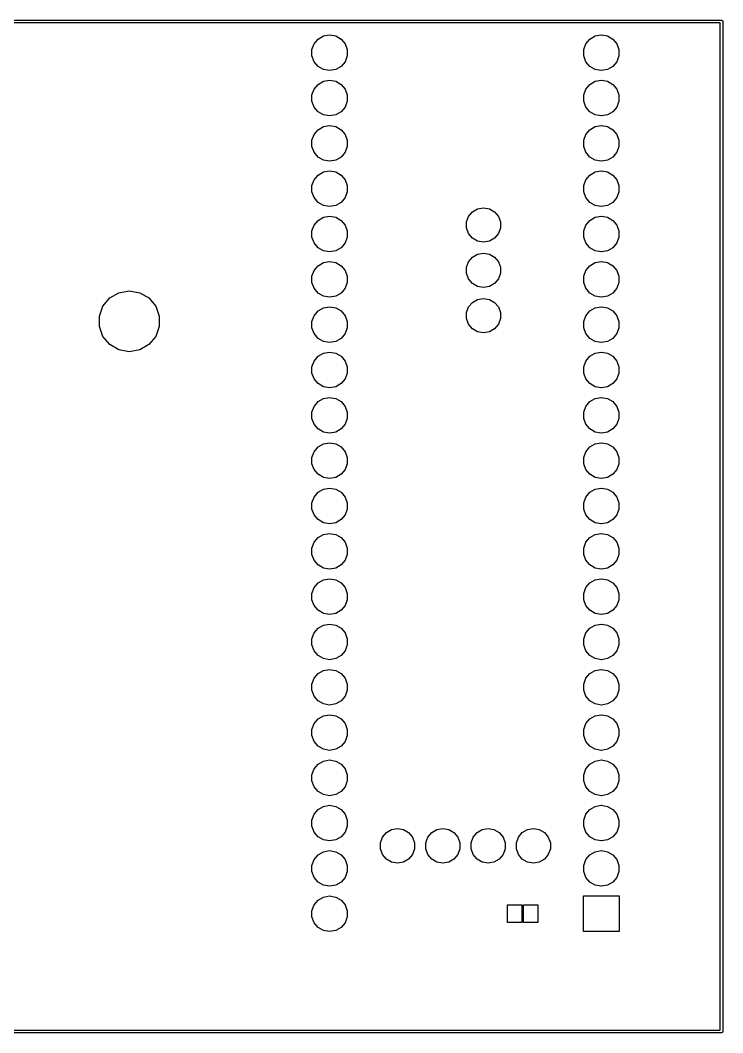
# Model space of a CAD drawing. Extents: x 70 to 225, y -126 to -70.
# Drawn here: x 185.9 to 225.3, y -126.5 to -69.7 of the extents above; entities that cross this region are included whole.
import ezdxf

# ---------------------------------------------------------------- set-up
doc = ezdxf.new("R2010")
doc.units = 0
doc.header["$MEASUREMENT"] = 0
doc.layers.add('BLACK', color=7, linetype='CONTINUOUS')

msp = doc.modelspace()

# ---------------------------------------------------------------- linework, layer by layer
at = {"layer": 'Black'}
for p, q in [((70.2, -69.725), (225.2, -69.725)), ((225.2, -69.725), (225.206, -69.7261)), ((225.206, -69.7261), (225.213, -69.7261)), ((225.213, -69.7261), (225.219, -69.7284)), ((225.219, -69.7284), (225.226, -69.7295)), ((225.226, -69.7295), (225.231, -69.7328)), ((225.231, -69.7328), (225.237, -69.735)), ((225.237, -69.735), (225.243, -69.7393)), ((225.243, -69.7393), (225.248, -69.7425)), ((225.248, -69.7425), (225.252, -69.7476)), ((225.252, -69.7476), (225.257, -69.7518)), ((225.257, -69.7518), (225.261, -69.7575)), ((225.261, -69.7575), (225.265, -69.7625)), ((225.265, -69.7625), (225.267, -69.7687)), ((225.267, -69.7687), (225.27, -69.7743)), ((225.27, -69.7743), (225.272, -69.7808)), ((225.272, -69.7808), (225.274, -69.787)), ((225.274, -69.787), (225.274, -69.7935)), ((225.274, -69.7935), (225.275, -69.8)), ((225.275, -69.8), (225.275, -126.4)), ((225.125, -69.875), (70.275, -69.875)), ((225.125, -126.325), (225.125, -69.875)), ((202.357, -71.0473), (202.58, -70.7813)), ((202.58, -70.7813), (202.881, -70.6076)), ((202.881, -70.6076), (203.223, -70.5473)), ((203.223, -70.5473), (203.23, -70.5473)), ((203.23, -70.5473), (203.572, -70.6076)), ((203.572, -70.6076), (203.873, -70.7813)), ((203.873, -70.7813), (204.096, -71.0473)), ((217.597, -71.0473), (217.82, -70.7813)), ((217.82, -70.7813), (218.121, -70.6076)), ((218.121, -70.6076), (218.463, -70.5473)), ((218.463, -70.5473), (218.47, -70.5473)), ((218.47, -70.5473), (218.812, -70.6076)), ((218.812, -70.6076), (219.113, -70.7813)), ((219.113, -70.7813), (219.336, -71.0473)), ((202.238, -71.3737), (202.357, -71.0473)), ((202.238, -71.721), (202.238, -71.3737)), ((204.096, -71.0473), (204.215, -71.3737)), ((204.215, -71.3737), (204.215, -71.721)), ((217.478, -71.3737), (217.597, -71.0473)), ((217.478, -71.721), (217.478, -71.3737)), ((219.336, -71.0473), (219.455, -71.3737)), ((219.455, -71.3737), (219.455, -71.721)), ((202.357, -72.0473), (202.238, -71.721)), ((202.58, -72.3134), (202.357, -72.0473)), ((204.096, -72.0473), (203.873, -72.3134)), ((204.215, -71.721), (204.096, -72.0473)), ((217.597, -72.0473), (217.478, -71.721)), ((217.82, -72.3134), (217.597, -72.0473)), ((219.336, -72.0473), (219.113, -72.3134)), ((219.455, -71.721), (219.336, -72.0473)), ((202.881, -72.487), (202.58, -72.3134)), ((203.223, -72.5473), (202.881, -72.487)), ((203.23, -72.5473), (203.223, -72.5473)), ((203.572, -72.487), (203.23, -72.5473)), ((203.873, -72.3134), (203.572, -72.487)), ((218.121, -72.487), (217.82, -72.3134)), ((218.463, -72.5473), (218.121, -72.487)), ((218.47, -72.5473), (218.463, -72.5473)), ((218.812, -72.487), (218.47, -72.5473)), ((219.113, -72.3134), (218.812, -72.487)), ((202.58, -73.3213), (202.881, -73.1476)), ((202.881, -73.1476), (203.223, -73.0873)), ((203.223, -73.0873), (203.23, -73.0873)), ((203.23, -73.0873), (203.572, -73.1476)), ((203.572, -73.1476), (203.873, -73.3213)), ((217.82, -73.3213), (218.121, -73.1476)), ((218.121, -73.1476), (218.463, -73.0873)), ((218.463, -73.0873), (218.47, -73.0873)), ((218.47, -73.0873), (218.812, -73.1476)), ((218.812, -73.1476), (219.113, -73.3213)), ((202.238, -73.9137), (202.357, -73.5873)), ((202.357, -73.5873), (202.58, -73.3213)), ((203.873, -73.3213), (204.096, -73.5873)), ((204.096, -73.5873), (204.215, -73.9137)), ((217.478, -73.9137), (217.597, -73.5873)), ((217.597, -73.5873), (217.82, -73.3213)), ((219.113, -73.3213), (219.336, -73.5873)), ((219.336, -73.5873), (219.455, -73.9137)), ((202.238, -74.261), (202.238, -73.9137)), ((202.357, -74.5873), (202.238, -74.261)), ((204.215, -74.261), (204.096, -74.5873)), ((204.215, -73.9137), (204.215, -74.261)), ((217.478, -74.261), (217.478, -73.9137)), ((217.597, -74.5873), (217.478, -74.261)), ((219.455, -74.261), (219.336, -74.5873)), ((219.455, -73.9137), (219.455, -74.261)), ((202.58, -74.8534), (202.357, -74.5873)), ((202.881, -75.027), (202.58, -74.8534)), ((203.873, -74.8534), (203.572, -75.027)), ((204.096, -74.5873), (203.873, -74.8534)), ((217.82, -74.8534), (217.597, -74.5873)), ((218.121, -75.027), (217.82, -74.8534)), ((219.113, -74.8534), (218.812, -75.027)), ((219.336, -74.5873), (219.113, -74.8534)), ((203.223, -75.0873), (202.881, -75.027)), ((203.23, -75.0873), (203.223, -75.0873)), ((203.572, -75.027), (203.23, -75.0873)), ((218.463, -75.0873), (218.121, -75.027)), ((218.47, -75.0873), (218.463, -75.0873)), ((218.812, -75.027), (218.47, -75.0873)), ((202.357, -76.1273), (202.58, -75.8613)), ((202.58, -75.8613), (202.881, -75.6876)), ((202.881, -75.6876), (203.223, -75.6273)), ((203.223, -75.6273), (203.23, -75.6273)), ((203.23, -75.6273), (203.572, -75.6876)), ((203.572, -75.6876), (203.873, -75.8613)), ((203.873, -75.8613), (204.096, -76.1273)), ((217.597, -76.1273), (217.82, -75.8613)), ((217.82, -75.8613), (218.121, -75.6876)), ((218.121, -75.6876), (218.463, -75.6273)), ((218.463, -75.6273), (218.47, -75.6273)), ((218.47, -75.6273), (218.812, -75.6876)), ((218.812, -75.6876), (219.113, -75.8613)), ((219.113, -75.8613), (219.336, -76.1273)), ((202.238, -76.4537), (202.357, -76.1273)), ((202.238, -76.801), (202.238, -76.4537)), ((204.096, -76.1273), (204.215, -76.4537)), ((204.215, -76.4537), (204.215, -76.801)), ((217.478, -76.4537), (217.597, -76.1273)), ((217.478, -76.801), (217.478, -76.4537)), ((219.336, -76.1273), (219.455, -76.4537)), ((219.455, -76.4537), (219.455, -76.801)), ((202.357, -77.1273), (202.238, -76.801)), ((202.58, -77.3934), (202.357, -77.1273)), ((204.096, -77.1273), (203.873, -77.3934)), ((204.215, -76.801), (204.096, -77.1273)), ((217.597, -77.1273), (217.478, -76.801)), ((217.82, -77.3934), (217.597, -77.1273)), ((219.336, -77.1273), (219.113, -77.3934)), ((219.455, -76.801), (219.336, -77.1273)), ((202.881, -77.567), (202.58, -77.3934)), ((203.223, -77.6273), (202.881, -77.567)), ((203.23, -77.6273), (203.223, -77.6273)), ((203.572, -77.567), (203.23, -77.6273)), ((203.873, -77.3934), (203.572, -77.567)), ((218.121, -77.567), (217.82, -77.3934)), ((218.463, -77.6273), (218.121, -77.567)), ((218.47, -77.6273), (218.463, -77.6273)), ((218.812, -77.567), (218.47, -77.6273)), ((219.113, -77.3934), (218.812, -77.567)), ((202.58, -78.4013), (202.881, -78.2276)), ((202.881, -78.2276), (203.223, -78.1673)), ((203.223, -78.1673), (203.23, -78.1673)), ((203.23, -78.1673), (203.572, -78.2276)), ((203.572, -78.2276), (203.873, -78.4013)), ((217.82, -78.4013), (218.121, -78.2276)), ((218.121, -78.2276), (218.463, -78.1673)), ((218.463, -78.1673), (218.47, -78.1673)), ((218.47, -78.1673), (218.812, -78.2276)), ((218.812, -78.2276), (219.113, -78.4013)), ((202.238, -78.9937), (202.357, -78.6673)), ((202.357, -78.6673), (202.58, -78.4013)), ((203.873, -78.4013), (204.096, -78.6673)), ((204.096, -78.6673), (204.215, -78.9937)), ((217.478, -78.9937), (217.597, -78.6673)), ((217.597, -78.6673), (217.82, -78.4013)), ((219.113, -78.4013), (219.336, -78.6673)), ((219.336, -78.6673), (219.455, -78.9937)), ((202.238, -79.341), (202.238, -78.9937)), ((202.357, -79.6673), (202.238, -79.341)), ((204.215, -79.341), (204.096, -79.6673)), ((204.215, -78.9937), (204.215, -79.341)), ((217.478, -79.341), (217.478, -78.9937)), ((217.597, -79.6673), (217.478, -79.341)), ((219.455, -79.341), (219.336, -79.6673)), ((219.455, -78.9937), (219.455, -79.341)), ((202.58, -79.9334), (202.357, -79.6673)), ((202.881, -80.107), (202.58, -79.9334)), ((203.873, -79.9334), (203.572, -80.107)), ((204.096, -79.6673), (203.873, -79.9334)), ((217.82, -79.9334), (217.597, -79.6673)), ((218.121, -80.107), (217.82, -79.9334)), ((219.113, -79.9334), (218.812, -80.107)), ((219.336, -79.6673), (219.113, -79.9334)), ((203.223, -80.1673), (202.881, -80.107)), ((203.23, -80.1673), (203.223, -80.1673)), ((203.572, -80.107), (203.23, -80.1673)), ((211.026, -80.7165), (211.242, -80.4596)), ((211.242, -80.4596), (211.532, -80.2919)), ((211.532, -80.2919), (211.862, -80.2337)), ((211.862, -80.2337), (212.193, -80.2919)), ((212.193, -80.2919), (212.483, -80.4596)), ((212.483, -80.4596), (212.699, -80.7165)), ((218.463, -80.1673), (218.121, -80.107)), ((218.47, -80.1673), (218.463, -80.1673)), ((218.812, -80.107), (218.47, -80.1673)), ((202.357, -81.2073), (202.58, -80.9413)), ((202.58, -80.9413), (202.881, -80.7676)), ((202.881, -80.7676), (203.223, -80.7073)), ((203.223, -80.7073), (203.23, -80.7073)), ((203.23, -80.7073), (203.572, -80.7676)), ((203.572, -80.7676), (203.873, -80.9413)), ((203.873, -80.9413), (204.096, -81.2073)), ((210.911, -81.0316), (211.026, -80.7165)), ((210.911, -81.367), (210.911, -81.0316)), ((212.699, -80.7165), (212.813, -81.0316)), ((212.813, -81.0316), (212.813, -81.367)), ((217.597, -81.2073), (217.82, -80.9413)), ((217.82, -80.9413), (218.121, -80.7676)), ((218.121, -80.7676), (218.463, -80.7073)), ((218.463, -80.7073), (218.47, -80.7073)), ((218.47, -80.7073), (218.812, -80.7676)), ((218.812, -80.7676), (219.113, -80.9413)), ((219.113, -80.9413), (219.336, -81.2073)), ((202.238, -81.5337), (202.357, -81.2073)), ((202.238, -81.881), (202.238, -81.5337)), ((204.096, -81.2073), (204.215, -81.5337)), ((204.215, -81.5337), (204.215, -81.881)), ((211.026, -81.6822), (210.911, -81.367)), ((211.242, -81.9391), (211.026, -81.6822)), ((212.699, -81.6822), (212.483, -81.9391)), ((212.813, -81.367), (212.699, -81.6822)), ((217.478, -81.5337), (217.597, -81.2073)), ((217.478, -81.881), (217.478, -81.5337)), ((219.336, -81.2073), (219.455, -81.5337)), ((219.455, -81.5337), (219.455, -81.881)), ((202.357, -82.2073), (202.238, -81.881)), ((202.58, -82.4734), (202.357, -82.2073)), ((204.096, -82.2073), (203.873, -82.4734)), ((204.215, -81.881), (204.096, -82.2073)), ((211.532, -82.1068), (211.242, -81.9391)), ((211.862, -82.165), (211.532, -82.1068)), ((212.193, -82.1068), (211.862, -82.165)), ((212.483, -81.9391), (212.193, -82.1068)), ((217.597, -82.2073), (217.478, -81.881)), ((217.82, -82.4734), (217.597, -82.2073)), ((219.336, -82.2073), (219.113, -82.4734)), ((219.455, -81.881), (219.336, -82.2073)), ((202.881, -82.647), (202.58, -82.4734)), ((203.223, -82.7073), (202.881, -82.647)), ((203.23, -82.7073), (203.223, -82.7073)), ((203.572, -82.647), (203.23, -82.7073)), ((203.873, -82.4734), (203.572, -82.647)), ((211.242, -82.9996), (211.532, -82.8319)), ((211.532, -82.8319), (211.862, -82.7737)), ((211.862, -82.7737), (212.193, -82.8319)), ((212.193, -82.8319), (212.483, -82.9996)), ((218.121, -82.647), (217.82, -82.4734)), ((218.463, -82.7073), (218.121, -82.647)), ((218.47, -82.7073), (218.463, -82.7073)), ((218.812, -82.647), (218.47, -82.7073)), ((219.113, -82.4734), (218.812, -82.647)), ((202.58, -83.4813), (202.881, -83.3076)), ((202.881, -83.3076), (203.223, -83.2473)), ((203.223, -83.2473), (203.23, -83.2473)), ((203.23, -83.2473), (203.572, -83.3076)), ((203.572, -83.3076), (203.873, -83.4813)), ((210.911, -83.5716), (211.026, -83.2565)), ((211.026, -83.2565), (211.242, -82.9996)), ((212.483, -82.9996), (212.699, -83.2565)), ((212.699, -83.2565), (212.813, -83.5716)), ((217.82, -83.4813), (218.121, -83.3076)), ((218.121, -83.3076), (218.463, -83.2473)), ((218.463, -83.2473), (218.47, -83.2473)), ((218.47, -83.2473), (218.812, -83.3076)), ((218.812, -83.3076), (219.113, -83.4813)), ((202.238, -84.0737), (202.357, -83.7473)), ((202.357, -83.7473), (202.58, -83.4813)), ((203.873, -83.4813), (204.096, -83.7473)), ((204.096, -83.7473), (204.215, -84.0737)), ((210.911, -83.907), (210.911, -83.5716)), ((211.026, -84.2222), (210.911, -83.907)), ((212.813, -83.907), (212.699, -84.2222)), ((212.813, -83.5716), (212.813, -83.907)), ((217.478, -84.0737), (217.597, -83.7473)), ((217.597, -83.7473), (217.82, -83.4813)), ((219.113, -83.4813), (219.336, -83.7473)), ((219.336, -83.7473), (219.455, -84.0737)), ((202.238, -84.421), (202.238, -84.0737)), ((202.357, -84.7473), (202.238, -84.421)), ((204.215, -84.421), (204.096, -84.7473)), ((204.215, -84.0737), (204.215, -84.421)), ((211.242, -84.4791), (211.026, -84.2222)), ((211.532, -84.6468), (211.242, -84.4791)), ((212.483, -84.4791), (212.193, -84.6468)), ((212.699, -84.2222), (212.483, -84.4791)), ((217.478, -84.421), (217.478, -84.0737)), ((217.597, -84.7473), (217.478, -84.421)), ((219.455, -84.421), (219.336, -84.7473)), ((219.455, -84.0737), (219.455, -84.421)), ((190.903, -85.2927), (191.416, -84.9964)), ((191.416, -84.9964), (192, -84.8935)), ((192, -84.8935), (192.584, -84.9964)), ((192.584, -84.9964), (193.097, -85.2927)), ((202.58, -85.0134), (202.357, -84.7473)), ((202.881, -85.187), (202.58, -85.0134)), ((203.873, -85.0134), (203.572, -85.187)), ((204.096, -84.7473), (203.873, -85.0134)), ((211.862, -84.705), (211.532, -84.6468)), ((212.193, -84.6468), (211.862, -84.705)), ((217.82, -85.0134), (217.597, -84.7473)), ((218.121, -85.187), (217.82, -85.0134)), ((219.113, -85.0134), (218.812, -85.187)), ((219.336, -84.7473), (219.113, -85.0134)), ((190.522, -85.7468), (190.903, -85.2927)), ((193.097, -85.2927), (193.478, -85.7468)), ((203.223, -85.2473), (202.881, -85.187)), ((203.23, -85.2473), (203.223, -85.2473)), ((203.572, -85.187), (203.23, -85.2473)), ((211.026, -85.7965), (211.242, -85.5396)), ((211.242, -85.5396), (211.532, -85.3719)), ((211.532, -85.3719), (211.862, -85.3137)), ((211.862, -85.3137), (212.193, -85.3719)), ((212.193, -85.3719), (212.483, -85.5396)), ((212.483, -85.5396), (212.699, -85.7965)), ((218.463, -85.2473), (218.121, -85.187)), ((218.47, -85.2473), (218.463, -85.2473)), ((218.812, -85.187), (218.47, -85.2473)), ((190.319, -86.3037), (190.522, -85.7468)), ((193.478, -85.7468), (193.681, -86.3037)), ((202.357, -86.2873), (202.58, -86.0213)), ((202.58, -86.0213), (202.881, -85.8476)), ((202.881, -85.8476), (203.223, -85.7873)), ((203.223, -85.7873), (203.23, -85.7873)), ((203.23, -85.7873), (203.572, -85.8476)), ((203.572, -85.8476), (203.873, -86.0213)), ((203.873, -86.0213), (204.096, -86.2873)), ((210.911, -86.1116), (211.026, -85.7965)), ((210.911, -86.447), (210.911, -86.1116)), ((212.699, -85.7965), (212.813, -86.1116)), ((212.813, -86.1116), (212.813, -86.447)), ((217.597, -86.2873), (217.82, -86.0213)), ((217.82, -86.0213), (218.121, -85.8476)), ((218.121, -85.8476), (218.463, -85.7873)), ((218.463, -85.7873), (218.47, -85.7873)), ((218.47, -85.7873), (218.812, -85.8476)), ((218.812, -85.8476), (219.113, -86.0213)), ((219.113, -86.0213), (219.336, -86.2873)), ((190.319, -86.8963), (190.319, -86.3037)), ((193.681, -86.3037), (193.681, -86.8963)), ((202.238, -86.6137), (202.357, -86.2873)), ((202.238, -86.961), (202.238, -86.6137)), ((204.096, -86.2873), (204.215, -86.6137)), ((204.215, -86.6137), (204.215, -86.961)), ((211.026, -86.7622), (210.911, -86.447)), ((211.242, -87.0191), (211.026, -86.7622)), ((212.699, -86.7622), (212.483, -87.0191)), ((212.813, -86.447), (212.699, -86.7622)), ((217.478, -86.6137), (217.597, -86.2873)), ((217.478, -86.961), (217.478, -86.6137)), ((219.336, -86.2873), (219.455, -86.6137)), ((219.455, -86.6137), (219.455, -86.961)), ((190.522, -87.4532), (190.319, -86.8963)), ((193.681, -86.8963), (193.478, -87.4532)), ((202.357, -87.2873), (202.238, -86.961)), ((202.58, -87.5534), (202.357, -87.2873)), ((204.096, -87.2873), (203.873, -87.5534)), ((204.215, -86.961), (204.096, -87.2873)), ((211.532, -87.1868), (211.242, -87.0191)), ((211.862, -87.245), (211.532, -87.1868)), ((212.193, -87.1868), (211.862, -87.245)), ((212.483, -87.0191), (212.193, -87.1868)), ((217.597, -87.2873), (217.478, -86.961)), ((217.82, -87.5534), (217.597, -87.2873)), ((219.336, -87.2873), (219.113, -87.5534)), ((219.455, -86.961), (219.336, -87.2873)), ((190.903, -87.9072), (190.522, -87.4532)), ((191.416, -88.2036), (190.903, -87.9072)), ((193.097, -87.9072), (192.584, -88.2036)), ((193.478, -87.4532), (193.097, -87.9072)), ((202.881, -87.727), (202.58, -87.5534)), ((203.223, -87.7873), (202.881, -87.727)), ((203.23, -87.7873), (203.223, -87.7873)), ((203.572, -87.727), (203.23, -87.7873)), ((203.873, -87.5534), (203.572, -87.727)), ((218.121, -87.727), (217.82, -87.5534)), ((218.463, -87.7873), (218.121, -87.727)), ((218.47, -87.7873), (218.463, -87.7873)), ((218.812, -87.727), (218.47, -87.7873)), ((219.113, -87.5534), (218.812, -87.727)), ((192, -88.3065), (191.416, -88.2036)), ((192.584, -88.2036), (192, -88.3065)), ((202.58, -88.5613), (202.881, -88.3876)), ((202.881, -88.3876), (203.223, -88.3273)), ((203.223, -88.3273), (203.23, -88.3273)), ((203.23, -88.3273), (203.572, -88.3876)), ((203.572, -88.3876), (203.873, -88.5613)), ((217.82, -88.5613), (218.121, -88.3876)), ((218.121, -88.3876), (218.463, -88.3273)), ((218.463, -88.3273), (218.47, -88.3273)), ((218.47, -88.3273), (218.812, -88.3876)), ((218.812, -88.3876), (219.113, -88.5613)), ((202.238, -89.1537), (202.357, -88.8273)), ((202.357, -88.8273), (202.58, -88.5613)), ((203.873, -88.5613), (204.096, -88.8273)), ((204.096, -88.8273), (204.215, -89.1537)), ((217.478, -89.1537), (217.597, -88.8273)), ((217.597, -88.8273), (217.82, -88.5613)), ((219.113, -88.5613), (219.336, -88.8273)), ((219.336, -88.8273), (219.455, -89.1537)), ((202.238, -89.501), (202.238, -89.1537)), ((202.357, -89.8273), (202.238, -89.501)), ((204.215, -89.501), (204.096, -89.8273)), ((204.215, -89.1537), (204.215, -89.501)), ((217.478, -89.501), (217.478, -89.1537)), ((217.597, -89.8273), (217.478, -89.501)), ((219.455, -89.501), (219.336, -89.8273)), ((219.455, -89.1537), (219.455, -89.501)), ((202.58, -90.0934), (202.357, -89.8273)), ((202.881, -90.267), (202.58, -90.0934)), ((203.873, -90.0934), (203.572, -90.267)), ((204.096, -89.8273), (203.873, -90.0934)), ((217.82, -90.0934), (217.597, -89.8273)), ((218.121, -90.267), (217.82, -90.0934)), ((219.113, -90.0934), (218.812, -90.267)), ((219.336, -89.8273), (219.113, -90.0934)), ((203.223, -90.3273), (202.881, -90.267)), ((203.23, -90.3273), (203.223, -90.3273)), ((203.572, -90.267), (203.23, -90.3273)), ((218.463, -90.3273), (218.121, -90.267)), ((218.47, -90.3273), (218.463, -90.3273)), ((218.812, -90.267), (218.47, -90.3273)), ((202.238, -91.6937), (202.357, -91.3673)), ((202.357, -91.3673), (202.58, -91.1013)), ((202.58, -91.1013), (202.881, -90.9276)), ((202.881, -90.9276), (203.223, -90.8673)), ((203.223, -90.8673), (203.23, -90.8673)), ((203.23, -90.8673), (203.572, -90.9276)), ((203.572, -90.9276), (203.873, -91.1013)), ((203.873, -91.1013), (204.096, -91.3673)), ((204.096, -91.3673), (204.215, -91.6937)), ((217.478, -91.6937), (217.597, -91.3673)), ((217.597, -91.3673), (217.82, -91.1013)), ((217.82, -91.1013), (218.121, -90.9276)), ((218.121, -90.9276), (218.463, -90.8673)), ((218.463, -90.8673), (218.47, -90.8673)), ((218.47, -90.8673), (218.812, -90.9276)), ((218.812, -90.9276), (219.113, -91.1013)), ((219.113, -91.1013), (219.336, -91.3673)), ((219.336, -91.3673), (219.455, -91.6937)), ((202.238, -92.041), (202.238, -91.6937)), ((204.215, -91.6937), (204.215, -92.041)), ((217.478, -92.041), (217.478, -91.6937)), ((219.455, -91.6937), (219.455, -92.041)), ((202.357, -92.3673), (202.238, -92.041)), ((202.58, -92.6334), (202.357, -92.3673)), ((204.096, -92.3673), (203.873, -92.6334)), ((204.215, -92.041), (204.096, -92.3673)), ((217.597, -92.3673), (217.478, -92.041)), ((217.82, -92.6334), (217.597, -92.3673)), ((219.336, -92.3673), (219.113, -92.6334)), ((219.455, -92.041), (219.336, -92.3673)), ((202.881, -92.807), (202.58, -92.6334)), ((203.223, -92.8673), (202.881, -92.807)), ((203.23, -92.8673), (203.223, -92.8673)), ((203.572, -92.807), (203.23, -92.8673)), ((203.873, -92.6334), (203.572, -92.807)), ((218.121, -92.807), (217.82, -92.6334)), ((218.463, -92.8673), (218.121, -92.807)), ((218.47, -92.8673), (218.463, -92.8673)), ((218.812, -92.807), (218.47, -92.8673)), ((219.113, -92.6334), (218.812, -92.807)), ((202.58, -93.6413), (202.881, -93.4676)), ((202.881, -93.4676), (203.223, -93.4073)), ((203.223, -93.4073), (203.23, -93.4073)), ((203.23, -93.4073), (203.572, -93.4676)), ((203.572, -93.4676), (203.873, -93.6413)), ((217.82, -93.6413), (218.121, -93.4676)), ((218.121, -93.4676), (218.463, -93.4073)), ((218.463, -93.4073), (218.47, -93.4073)), ((218.47, -93.4073), (218.812, -93.4676)), ((218.812, -93.4676), (219.113, -93.6413)), ((202.238, -94.2337), (202.357, -93.9073)), ((202.357, -93.9073), (202.58, -93.6413)), ((203.873, -93.6413), (204.096, -93.9073)), ((204.096, -93.9073), (204.215, -94.2337)), ((217.478, -94.2337), (217.597, -93.9073)), ((217.597, -93.9073), (217.82, -93.6413)), ((219.113, -93.6413), (219.336, -93.9073)), ((219.336, -93.9073), (219.455, -94.2337)), ((202.238, -94.581), (202.238, -94.2337)), ((202.357, -94.9073), (202.238, -94.581)), ((204.215, -94.581), (204.096, -94.9073)), ((204.215, -94.2337), (204.215, -94.581)), ((217.478, -94.581), (217.478, -94.2337)), ((217.597, -94.9073), (217.478, -94.581)), ((219.455, -94.581), (219.336, -94.9073)), ((219.455, -94.2337), (219.455, -94.581)), ((202.58, -95.1734), (202.357, -94.9073)), ((202.881, -95.347), (202.58, -95.1734)), ((203.873, -95.1734), (203.572, -95.347)), ((204.096, -94.9073), (203.873, -95.1734)), ((217.82, -95.1734), (217.597, -94.9073)), ((218.121, -95.347), (217.82, -95.1734)), ((219.113, -95.1734), (218.812, -95.347)), ((219.336, -94.9073), (219.113, -95.1734)), ((203.223, -95.4073), (202.881, -95.347)), ((203.23, -95.4073), (203.223, -95.4073)), ((203.572, -95.347), (203.23, -95.4073)), ((218.463, -95.4073), (218.121, -95.347)), ((218.47, -95.4073), (218.463, -95.4073)), ((218.812, -95.347), (218.47, -95.4073)), ((202.238, -96.7737), (202.357, -96.4473)), ((202.357, -96.4473), (202.58, -96.1813)), ((202.58, -96.1813), (202.881, -96.0076)), ((202.881, -96.0076), (203.223, -95.9473)), ((203.223, -95.9473), (203.23, -95.9473)), ((203.23, -95.9473), (203.572, -96.0076)), ((203.572, -96.0076), (203.873, -96.1813)), ((203.873, -96.1813), (204.096, -96.4473)), ((204.096, -96.4473), (204.215, -96.7737)), ((217.478, -96.7737), (217.597, -96.4473)), ((217.597, -96.4473), (217.82, -96.1813)), ((217.82, -96.1813), (218.121, -96.0076)), ((218.121, -96.0076), (218.463, -95.9473)), ((218.463, -95.9473), (218.47, -95.9473)), ((218.47, -95.9473), (218.812, -96.0076)), ((218.812, -96.0076), (219.113, -96.1813)), ((219.113, -96.1813), (219.336, -96.4473)), ((219.336, -96.4473), (219.455, -96.7737)), ((202.238, -97.121), (202.238, -96.7737)), ((204.215, -96.7737), (204.215, -97.121)), ((217.478, -97.121), (217.478, -96.7737)), ((219.455, -96.7737), (219.455, -97.121)), ((202.357, -97.4473), (202.238, -97.121)), ((202.58, -97.7134), (202.357, -97.4473)), ((204.096, -97.4473), (203.873, -97.7134)), ((204.215, -97.121), (204.096, -97.4473)), ((217.597, -97.4473), (217.478, -97.121)), ((217.82, -97.7134), (217.597, -97.4473)), ((219.336, -97.4473), (219.113, -97.7134)), ((219.455, -97.121), (219.336, -97.4473)), ((202.881, -97.887), (202.58, -97.7134)), ((203.223, -97.9473), (202.881, -97.887)), ((203.23, -97.9473), (203.223, -97.9473)), ((203.572, -97.887), (203.23, -97.9473)), ((203.873, -97.7134), (203.572, -97.887)), ((218.121, -97.887), (217.82, -97.7134)), ((218.463, -97.9473), (218.121, -97.887)), ((218.47, -97.9473), (218.463, -97.9473)), ((218.812, -97.887), (218.47, -97.9473)), ((219.113, -97.7134), (218.812, -97.887)), ((202.357, -98.9873), (202.58, -98.7213)), ((202.58, -98.7213), (202.881, -98.5476)), ((202.881, -98.5476), (203.223, -98.4873)), ((203.223, -98.4873), (203.23, -98.4873)), ((203.23, -98.4873), (203.572, -98.5476)), ((203.572, -98.5476), (203.873, -98.7213)), ((203.873, -98.7213), (204.096, -98.9873)), ((217.597, -98.9873), (217.82, -98.7213)), ((217.82, -98.7213), (218.121, -98.5476)), ((218.121, -98.5476), (218.463, -98.4873)), ((218.463, -98.4873), (218.47, -98.4873)), ((218.47, -98.4873), (218.812, -98.5476)), ((218.812, -98.5476), (219.113, -98.7213)), ((219.113, -98.7213), (219.336, -98.9873)), ((202.238, -99.3137), (202.357, -98.9873)), ((204.096, -98.9873), (204.215, -99.3137)), ((217.478, -99.3137), (217.597, -98.9873)), ((219.336, -98.9873), (219.455, -99.3137)), ((202.238, -99.661), (202.238, -99.3137)), ((202.357, -99.9873), (202.238, -99.661)), ((204.215, -99.661), (204.096, -99.9873)), ((204.215, -99.3137), (204.215, -99.661)), ((217.478, -99.661), (217.478, -99.3137)), ((217.597, -99.9873), (217.478, -99.661)), ((219.455, -99.661), (219.336, -99.9873)), ((219.455, -99.3137), (219.455, -99.661)), ((202.58, -100.253), (202.357, -99.9873)), ((202.881, -100.427), (202.58, -100.253)), ((203.223, -100.487), (202.881, -100.427)), ((203.572, -100.427), (203.23, -100.487)), ((203.873, -100.253), (203.572, -100.427)), ((204.096, -99.9873), (203.873, -100.253)), ((217.82, -100.253), (217.597, -99.9873)), ((218.121, -100.427), (217.82, -100.253)), ((218.463, -100.487), (218.121, -100.427)), ((218.812, -100.427), (218.47, -100.487)), ((219.113, -100.253), (218.812, -100.427)), ((219.336, -99.9873), (219.113, -100.253)), ((203.23, -100.487), (203.223, -100.487)), ((218.47, -100.487), (218.463, -100.487)), ((202.238, -101.854), (202.357, -101.527)), ((202.357, -101.527), (202.58, -101.261)), ((202.58, -101.261), (202.881, -101.088)), ((202.881, -101.088), (203.223, -101.027)), ((203.223, -101.027), (203.23, -101.027)), ((203.23, -101.027), (203.572, -101.088)), ((203.572, -101.088), (203.873, -101.261)), ((203.873, -101.261), (204.096, -101.527)), ((204.096, -101.527), (204.215, -101.854)), ((217.478, -101.854), (217.597, -101.527)), ((217.597, -101.527), (217.82, -101.261)), ((217.82, -101.261), (218.121, -101.088)), ((218.121, -101.088), (218.463, -101.027)), ((218.463, -101.027), (218.47, -101.027)), ((218.47, -101.027), (218.812, -101.088)), ((218.812, -101.088), (219.113, -101.261)), ((219.113, -101.261), (219.336, -101.527)), ((219.336, -101.527), (219.455, -101.854)), ((202.238, -102.201), (202.238, -101.854)), ((204.215, -101.854), (204.215, -102.201)), ((217.478, -102.201), (217.478, -101.854)), ((219.455, -101.854), (219.455, -102.201)), ((202.357, -102.527), (202.238, -102.201)), ((202.58, -102.793), (202.357, -102.527)), ((204.096, -102.527), (203.873, -102.793)), ((204.215, -102.201), (204.096, -102.527)), ((217.597, -102.527), (217.478, -102.201)), ((217.82, -102.793), (217.597, -102.527)), ((219.336, -102.527), (219.113, -102.793)), ((219.455, -102.201), (219.336, -102.527)), ((202.881, -102.967), (202.58, -102.793)), ((203.223, -103.027), (202.881, -102.967)), ((203.23, -103.027), (203.223, -103.027)), ((203.572, -102.967), (203.23, -103.027)), ((203.873, -102.793), (203.572, -102.967)), ((218.121, -102.967), (217.82, -102.793)), ((218.463, -103.027), (218.121, -102.967)), ((218.47, -103.027), (218.463, -103.027)), ((218.812, -102.967), (218.47, -103.027)), ((219.113, -102.793), (218.812, -102.967)), ((202.357, -104.067), (202.58, -103.801)), ((202.58, -103.801), (202.881, -103.628)), ((202.881, -103.628), (203.223, -103.567)), ((203.223, -103.567), (203.23, -103.567)), ((203.23, -103.567), (203.572, -103.628)), ((203.572, -103.628), (203.873, -103.801)), ((203.873, -103.801), (204.096, -104.067)), ((217.597, -104.067), (217.82, -103.801)), ((217.82, -103.801), (218.121, -103.628)), ((218.121, -103.628), (218.463, -103.567)), ((218.463, -103.567), (218.47, -103.567)), ((218.47, -103.567), (218.812, -103.628)), ((218.812, -103.628), (219.113, -103.801)), ((219.113, -103.801), (219.336, -104.067)), ((202.238, -104.394), (202.357, -104.067)), ((202.238, -104.741), (202.238, -104.394)), ((204.096, -104.067), (204.215, -104.394)), ((204.215, -104.394), (204.215, -104.741)), ((217.478, -104.394), (217.597, -104.067)), ((217.478, -104.741), (217.478, -104.394)), ((219.336, -104.067), (219.455, -104.394)), ((219.455, -104.394), (219.455, -104.741)), ((202.357, -105.067), (202.238, -104.741)), ((204.215, -104.741), (204.096, -105.067)), ((217.597, -105.067), (217.478, -104.741)), ((219.455, -104.741), (219.336, -105.067)), ((202.58, -105.333), (202.357, -105.067)), ((202.881, -105.507), (202.58, -105.333)), ((203.223, -105.567), (202.881, -105.507)), ((203.572, -105.507), (203.23, -105.567)), ((203.873, -105.333), (203.572, -105.507)), ((204.096, -105.067), (203.873, -105.333)), ((217.82, -105.333), (217.597, -105.067)), ((218.121, -105.507), (217.82, -105.333)), ((218.463, -105.567), (218.121, -105.507)), ((218.812, -105.507), (218.47, -105.567)), ((219.113, -105.333), (218.812, -105.507)), ((219.336, -105.067), (219.113, -105.333)), ((202.881, -106.168), (203.223, -106.107)), ((203.23, -105.567), (203.223, -105.567)), ((203.223, -106.107), (203.23, -106.107)), ((203.23, -106.107), (203.572, -106.168)), ((218.121, -106.168), (218.463, -106.107)), ((218.47, -105.567), (218.463, -105.567)), ((218.463, -106.107), (218.47, -106.107)), ((218.47, -106.107), (218.812, -106.168)), ((202.238, -106.934), (202.357, -106.607)), ((202.357, -106.607), (202.58, -106.341)), ((202.58, -106.341), (202.881, -106.168)), ((203.572, -106.168), (203.873, -106.341)), ((203.873, -106.341), (204.096, -106.607)), ((204.096, -106.607), (204.215, -106.934)), ((217.478, -106.934), (217.597, -106.607)), ((217.597, -106.607), (217.82, -106.341)), ((217.82, -106.341), (218.121, -106.168)), ((218.812, -106.168), (219.113, -106.341)), ((219.113, -106.341), (219.336, -106.607)), ((219.336, -106.607), (219.455, -106.934)), ((202.238, -107.281), (202.238, -106.934)), ((204.215, -106.934), (204.215, -107.281)), ((217.478, -107.281), (217.478, -106.934)), ((219.455, -106.934), (219.455, -107.281)), ((202.357, -107.607), (202.238, -107.281)), ((202.58, -107.873), (202.357, -107.607)), ((204.096, -107.607), (203.873, -107.873)), ((204.215, -107.281), (204.096, -107.607)), ((217.597, -107.607), (217.478, -107.281)), ((217.82, -107.873), (217.597, -107.607)), ((219.336, -107.607), (219.113, -107.873)), ((219.455, -107.281), (219.336, -107.607)), ((202.881, -108.047), (202.58, -107.873)), ((203.223, -108.107), (202.881, -108.047)), ((203.23, -108.107), (203.223, -108.107)), ((203.572, -108.047), (203.23, -108.107)), ((203.873, -107.873), (203.572, -108.047)), ((218.121, -108.047), (217.82, -107.873)), ((218.463, -108.107), (218.121, -108.047)), ((218.47, -108.107), (218.463, -108.107)), ((218.812, -108.047), (218.47, -108.107)), ((219.113, -107.873), (218.812, -108.047)), ((202.357, -109.147), (202.58, -108.881)), ((202.58, -108.881), (202.881, -108.708)), ((202.881, -108.708), (203.223, -108.647)), ((203.223, -108.647), (203.23, -108.647)), ((203.23, -108.647), (203.572, -108.708)), ((203.572, -108.708), (203.873, -108.881)), ((203.873, -108.881), (204.096, -109.147)), ((217.597, -109.147), (217.82, -108.881)), ((217.82, -108.881), (218.121, -108.708)), ((218.121, -108.708), (218.463, -108.647)), ((218.463, -108.647), (218.47, -108.647)), ((218.47, -108.647), (218.812, -108.708)), ((218.812, -108.708), (219.113, -108.881)), ((219.113, -108.881), (219.336, -109.147)), ((202.238, -109.474), (202.357, -109.147)), ((202.238, -109.821), (202.238, -109.474)), ((204.096, -109.147), (204.215, -109.474)), ((204.215, -109.474), (204.215, -109.821)), ((217.478, -109.474), (217.597, -109.147)), ((217.478, -109.821), (217.478, -109.474)), ((219.336, -109.147), (219.455, -109.474)), ((219.455, -109.474), (219.455, -109.821)), ((202.357, -110.147), (202.238, -109.821)), ((204.215, -109.821), (204.096, -110.147)), ((217.597, -110.147), (217.478, -109.821)), ((219.455, -109.821), (219.336, -110.147)), ((202.58, -110.413), (202.357, -110.147)), ((202.881, -110.587), (202.58, -110.413)), ((203.223, -110.647), (202.881, -110.587)), ((203.23, -110.647), (203.223, -110.647)), ((203.572, -110.587), (203.23, -110.647)), ((203.873, -110.413), (203.572, -110.587)), ((204.096, -110.147), (203.873, -110.413)), ((217.82, -110.413), (217.597, -110.147)), ((218.121, -110.587), (217.82, -110.413)), ((218.463, -110.647), (218.121, -110.587)), ((218.47, -110.647), (218.463, -110.647)), ((218.812, -110.587), (218.47, -110.647)), ((219.113, -110.413), (218.812, -110.587)), ((219.336, -110.147), (219.113, -110.413)), ((202.881, -111.248), (203.223, -111.187)), ((203.223, -111.187), (203.23, -111.187)), ((203.23, -111.187), (203.572, -111.248)), ((218.121, -111.248), (218.463, -111.187)), ((218.463, -111.187), (218.47, -111.187)), ((218.47, -111.187), (218.812, -111.248)), ((202.238, -112.014), (202.357, -111.687)), ((202.357, -111.687), (202.58, -111.421)), ((202.58, -111.421), (202.881, -111.248)), ((203.572, -111.248), (203.873, -111.421)), ((203.873, -111.421), (204.096, -111.687)), ((204.096, -111.687), (204.215, -112.014)), ((217.478, -112.014), (217.597, -111.687)), ((217.597, -111.687), (217.82, -111.421)), ((217.82, -111.421), (218.121, -111.248)), ((218.812, -111.248), (219.113, -111.421)), ((219.113, -111.421), (219.336, -111.687)), ((219.336, -111.687), (219.455, -112.014)), ((202.238, -112.361), (202.238, -112.014)), ((202.357, -112.687), (202.238, -112.361)), ((204.215, -112.361), (204.096, -112.687)), ((204.215, -112.014), (204.215, -112.361)), ((217.478, -112.361), (217.478, -112.014)), ((217.597, -112.687), (217.478, -112.361)), ((219.455, -112.361), (219.336, -112.687)), ((219.455, -112.014), (219.455, -112.361)), ((202.58, -112.953), (202.357, -112.687)), ((204.096, -112.687), (203.873, -112.953)), ((217.82, -112.953), (217.597, -112.687)), ((219.336, -112.687), (219.113, -112.953)), ((202.881, -113.127), (202.58, -112.953)), ((203.223, -113.187), (202.881, -113.127)), ((203.23, -113.187), (203.223, -113.187)), ((203.572, -113.127), (203.23, -113.187)), ((203.873, -112.953), (203.572, -113.127)), ((218.121, -113.127), (217.82, -112.953)), ((218.463, -113.187), (218.121, -113.127)), ((218.47, -113.187), (218.463, -113.187)), ((218.812, -113.127), (218.47, -113.187)), ((219.113, -112.953), (218.812, -113.127)), ((202.357, -114.227), (202.58, -113.961)), ((202.58, -113.961), (202.881, -113.788)), ((202.881, -113.788), (203.223, -113.727)), ((203.223, -113.727), (203.23, -113.727)), ((203.23, -113.727), (203.572, -113.788)), ((203.572, -113.788), (203.873, -113.961)), ((203.873, -113.961), (204.096, -114.227)), ((217.597, -114.227), (217.82, -113.961)), ((217.82, -113.961), (218.121, -113.788)), ((218.121, -113.788), (218.463, -113.727)), ((218.463, -113.727), (218.47, -113.727)), ((218.47, -113.727), (218.812, -113.788)), ((218.812, -113.788), (219.113, -113.961)), ((219.113, -113.961), (219.336, -114.227)), ((202.238, -114.554), (202.357, -114.227)), ((202.238, -114.901), (202.238, -114.554)), ((204.096, -114.227), (204.215, -114.554)), ((204.215, -114.554), (204.215, -114.901)), ((217.478, -114.554), (217.597, -114.227)), ((217.478, -114.901), (217.478, -114.554)), ((219.336, -114.227), (219.455, -114.554)), ((219.455, -114.554), (219.455, -114.901)), ((202.357, -115.227), (202.238, -114.901)), ((204.215, -114.901), (204.096, -115.227)), ((206.416, -115.258), (206.706, -115.09)), ((206.706, -115.09), (207.036, -115.032)), ((207.036, -115.032), (207.367, -115.09)), ((207.367, -115.09), (207.657, -115.258)), ((208.956, -115.258), (209.246, -115.09)), ((209.246, -115.09), (209.576, -115.032)), ((209.576, -115.032), (209.907, -115.09)), ((209.907, -115.09), (210.197, -115.258)), ((211.496, -115.258), (211.786, -115.09)), ((211.786, -115.09), (212.116, -115.032)), ((212.116, -115.032), (212.447, -115.09)), ((212.447, -115.09), (212.737, -115.258)), ((214.036, -115.258), (214.326, -115.09)), ((214.326, -115.09), (214.656, -115.032)), ((214.656, -115.032), (214.987, -115.09)), ((214.987, -115.09), (215.277, -115.258)), ((217.597, -115.227), (217.478, -114.901)), ((219.455, -114.901), (219.336, -115.227)), ((202.58, -115.493), (202.357, -115.227)), ((202.881, -115.667), (202.58, -115.493)), ((203.223, -115.727), (202.881, -115.667)), ((203.23, -115.727), (203.223, -115.727)), ((203.572, -115.667), (203.23, -115.727)), ((203.873, -115.493), (203.572, -115.667)), ((204.096, -115.227), (203.873, -115.493)), ((206.085, -115.83), (206.2, -115.514)), ((206.2, -115.514), (206.416, -115.258)), ((207.657, -115.258), (207.873, -115.514)), ((207.873, -115.514), (207.987, -115.83)), ((208.625, -115.83), (208.74, -115.514)), ((208.74, -115.514), (208.956, -115.258)), ((210.197, -115.258), (210.413, -115.514)), ((210.413, -115.514), (210.527, -115.83)), ((211.165, -115.83), (211.28, -115.514)), ((211.28, -115.514), (211.496, -115.258)), ((212.737, -115.258), (212.953, -115.514)), ((212.953, -115.514), (213.067, -115.83)), ((213.705, -115.83), (213.82, -115.514)), ((213.82, -115.514), (214.036, -115.258)), ((215.277, -115.258), (215.493, -115.514)), ((215.493, -115.514), (215.607, -115.83)), ((217.82, -115.493), (217.597, -115.227)), ((218.121, -115.667), (217.82, -115.493)), ((218.463, -115.727), (218.121, -115.667)), ((218.47, -115.727), (218.463, -115.727)), ((218.812, -115.667), (218.47, -115.727)), ((219.113, -115.493), (218.812, -115.667)), ((219.336, -115.227), (219.113, -115.493)), ((202.58, -116.501), (202.881, -116.328)), ((202.881, -116.328), (203.223, -116.267)), ((203.223, -116.267), (203.23, -116.267)), ((203.23, -116.267), (203.572, -116.328)), ((203.572, -116.328), (203.873, -116.501)), ((206.085, -116.165), (206.085, -115.83)), ((206.2, -116.48), (206.085, -116.165)), ((207.987, -116.165), (207.873, -116.48)), ((207.987, -115.83), (207.987, -116.165)), ((208.625, -116.165), (208.625, -115.83)), ((208.74, -116.48), (208.625, -116.165)), ((210.527, -116.165), (210.413, -116.48)), ((210.527, -115.83), (210.527, -116.165)), ((211.165, -116.165), (211.165, -115.83)), ((211.28, -116.48), (211.165, -116.165)), ((213.067, -116.165), (212.953, -116.48)), ((213.067, -115.83), (213.067, -116.165)), ((213.705, -116.165), (213.705, -115.83)), ((213.82, -116.48), (213.705, -116.165)), ((215.607, -116.165), (215.493, -116.48)), ((215.607, -115.83), (215.607, -116.165)), ((217.82, -116.501), (218.121, -116.328)), ((218.121, -116.328), (218.463, -116.267)), ((218.463, -116.267), (218.47, -116.267)), ((218.47, -116.267), (218.812, -116.328)), ((218.812, -116.328), (219.113, -116.501)), ((202.238, -117.094), (202.357, -116.767)), ((202.357, -116.767), (202.58, -116.501)), ((203.873, -116.501), (204.096, -116.767)), ((204.096, -116.767), (204.215, -117.094)), ((206.416, -116.737), (206.2, -116.48)), ((206.706, -116.905), (206.416, -116.737)), ((207.036, -116.963), (206.706, -116.905)), ((207.367, -116.905), (207.036, -116.963)), ((207.657, -116.737), (207.367, -116.905)), ((207.873, -116.48), (207.657, -116.737)), ((208.956, -116.737), (208.74, -116.48)), ((209.246, -116.905), (208.956, -116.737)), ((209.576, -116.963), (209.246, -116.905)), ((209.907, -116.905), (209.576, -116.963)), ((210.197, -116.737), (209.907, -116.905)), ((210.413, -116.48), (210.197, -116.737)), ((211.496, -116.737), (211.28, -116.48)), ((211.786, -116.905), (211.496, -116.737)), ((212.116, -116.963), (211.786, -116.905)), ((212.447, -116.905), (212.116, -116.963)), ((212.737, -116.737), (212.447, -116.905)), ((212.953, -116.48), (212.737, -116.737)), ((214.036, -116.737), (213.82, -116.48)), ((214.326, -116.905), (214.036, -116.737)), ((214.656, -116.963), (214.326, -116.905)), ((214.987, -116.905), (214.656, -116.963)), ((215.277, -116.737), (214.987, -116.905)), ((215.493, -116.48), (215.277, -116.737)), ((217.478, -117.094), (217.597, -116.767)), ((217.597, -116.767), (217.82, -116.501)), ((219.113, -116.501), (219.336, -116.767)), ((219.336, -116.767), (219.455, -117.094)), ((202.238, -117.441), (202.238, -117.094)), ((202.357, -117.767), (202.238, -117.441)), ((204.215, -117.441), (204.096, -117.767)), ((204.215, -117.094), (204.215, -117.441)), ((217.478, -117.441), (217.478, -117.094)), ((217.597, -117.767), (217.478, -117.441)), ((219.455, -117.441), (219.336, -117.767)), ((219.455, -117.094), (219.455, -117.441)), ((202.58, -118.033), (202.357, -117.767)), ((202.881, -118.207), (202.58, -118.033)), ((203.873, -118.033), (203.572, -118.207)), ((204.096, -117.767), (203.873, -118.033)), ((217.82, -118.033), (217.597, -117.767)), ((218.121, -118.207), (217.82, -118.033)), ((219.113, -118.033), (218.812, -118.207)), ((219.336, -117.767), (219.113, -118.033)), ((203.223, -118.267), (202.881, -118.207)), ((203.23, -118.267), (203.223, -118.267)), ((203.572, -118.207), (203.23, -118.267)), ((218.463, -118.267), (218.121, -118.207)), ((218.47, -118.267), (218.463, -118.267)), ((218.812, -118.207), (218.47, -118.267)), ((202.357, -119.307), (202.58, -119.041)), ((202.58, -119.041), (202.881, -118.868)), ((202.881, -118.868), (203.223, -118.807)), ((203.223, -118.807), (203.23, -118.807)), ((203.23, -118.807), (203.572, -118.868)), ((203.572, -118.868), (203.873, -119.041)), ((203.873, -119.041), (204.096, -119.307)), ((217.466, -120.807), (217.466, -118.807)), ((217.466, -118.807), (219.466, -118.807)), ((219.466, -118.807), (219.466, -120.807)), ((202.238, -119.634), (202.357, -119.307)), ((202.238, -119.981), (202.238, -119.634)), ((204.096, -119.307), (204.215, -119.634)), ((204.215, -119.634), (204.215, -119.981)), ((213.2, -120.3), (213.2, -119.3)), ((213.2, -119.3), (214, -119.3)), ((214, -119.3), (214, -120.3)), ((214.1, -120.3), (214.1, -119.3)), ((214.1, -119.3), (214.9, -119.3)), ((214.9, -119.3), (214.9, -120.3)), ((202.357, -120.307), (202.238, -119.981)), ((202.58, -120.573), (202.357, -120.307)), ((204.096, -120.307), (203.873, -120.573)), ((204.215, -119.981), (204.096, -120.307)), ((214, -120.3), (213.2, -120.3)), ((214.9, -120.3), (214.1, -120.3)), ((202.881, -120.747), (202.58, -120.573)), ((203.223, -120.807), (202.881, -120.747)), ((203.23, -120.807), (203.223, -120.807)), ((203.572, -120.747), (203.23, -120.807)), ((203.873, -120.573), (203.572, -120.747)), ((219.466, -120.807), (217.466, -120.807)), ((225.2, -126.475), (70.2, -126.475)), ((70.275, -126.325), (225.125, -126.325)), ((225.206, -126.474), (225.2, -126.475)), ((225.213, -126.474), (225.206, -126.474)), ((225.219, -126.472), (225.213, -126.474)), ((225.226, -126.47), (225.219, -126.472)), ((225.231, -126.467), (225.226, -126.47)), ((225.237, -126.465), (225.231, -126.467)), ((225.243, -126.461), (225.237, -126.465)), ((225.248, -126.457), (225.243, -126.461)), ((225.252, -126.452), (225.248, -126.457)), ((225.257, -126.448), (225.252, -126.452)), ((225.261, -126.443), (225.257, -126.448)), ((225.265, -126.438), (225.261, -126.443)), ((225.267, -126.431), (225.265, -126.438)), ((225.27, -126.426), (225.267, -126.431)), ((225.272, -126.419), (225.27, -126.426)), ((225.274, -126.413), (225.272, -126.419)), ((225.275, -126.4), (225.274, -126.406)), ((225.274, -126.406), (225.274, -126.413))]:
    msp.add_line(p, q, dxfattribs=at)

doc.saveas('drawing.dxf')
